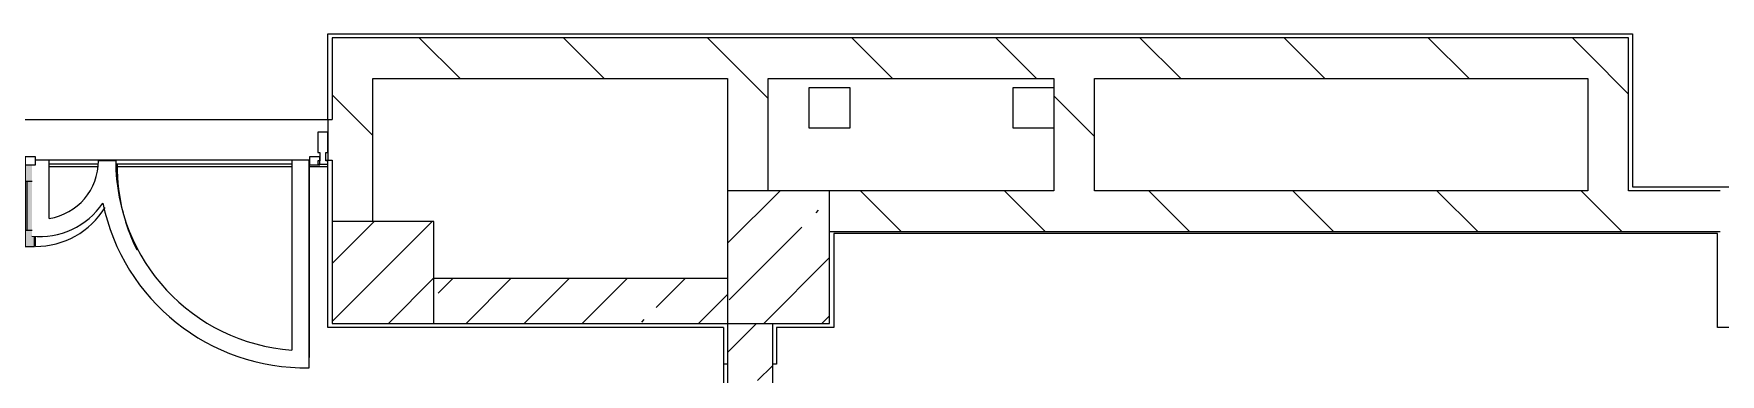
# Model space of a CAD drawing. Header units: millimetres. Extents: x -5507 to 191320, y -8553 to 29000.
# Drawn here: x 134416 to 142690, y 10650 to 12320 of the extents above; entities that cross this region are included whole.
import ezdxf

# ---------------------------------------------------------------- set-up
doc = ezdxf.new("R2010")
doc.units = ezdxf.units.MM
for name, color, linetype, lineweight, true_color in [('A-DETL-GENF-6', 7, 'Continuous', 5, 0xaaaaaa), ('A-DETL-GENF-7', 7, 'Continuous', 5, 0xe2e2e2), ('A-DOOR-1', 7, 'Continuous', 5, 0xaaaaaa), ('A-FLOR-2', 7, 'Continuous', 5, 0xaaaaaa)]:
    doc.layers.add(name, color=color, linetype=linetype, lineweight=lineweight, true_color=true_color)
for name, color, linetype, lineweight in [('A-GLAZ-CWMG-1', 7, 'Continuous', 5), ('I-WALL-2', 7, 'Continuous', 5), ('S-COLS-2', 7, 'Continuous', 5)]:
    doc.layers.add(name, color=color, linetype=linetype, lineweight=lineweight)
pattern_1 = [(45, (62340, 0), (-285.1231, 285.1231), []), (45, (62625.1, 0), (-285.1231, 285.1231), [504.031, -100.806, 16.764, -84.042])]
pattern_2 = [(135, (62340, 0), (-353.5534, -353.5534), [])]

# ---------------------------------------------------------------- blocks, each defined once
blk = doc.blocks.new('BSC_Колонна _Прямоугольная - 650х500-23287315-3_5_1_птичка')
at = {"layer": 'S-COLS-2'}
h = blk.add_hatch(dxfattribs=at)
h.set_pattern_fill('FP_88', color=256, style=0, pattern_type=2)
h.set_pattern_definition([(135, (11225, -75730), (-285.1231, -285.1231), []), (135, (11225, -75444.88), (-285.1231, -285.1231), [504.031, -100.806, 16.764, -84.042])])
h.paths.add_polyline_path([(325, -219.5), (325, 250), (-325, 250), (-325, -250), (325, -250)])
for p, q in [((325, 250), (-325, 250)), ((-325, 250), (-325, -250)), ((325, -250), (325, 250)), ((-325, -250), (325, -250))]:
    blk.add_line(p, q, dxfattribs=at)
blk = doc.blocks.new('BSC_Колонна _Прямоугольная - 500х500-V66-3_5_1_птичка')
at = {"layer": 'S-COLS-2'}
h = blk.add_hatch(dxfattribs=at)
h.set_pattern_fill('FP_89', color=256, style=0, pattern_type=2)
h.set_pattern_definition([(45, (-73790, -11150), (-285.1231, 285.1231), []), (45, (-73504.88, -11150), (-285.1231, 285.1231), [504.031, -100.806, 16.764, -84.042])])
h.paths.add_polyline_path([(250, -250), (250, 250), (-250, 250), (-250, -250), (-143.8, -250)])
for p, q in [((250, 250), (-250, 250)), ((-250, 250), (-250, -250)), ((250, -250), (250, 250)), ((-250, -250), (250, -250))]:
    blk.add_line(p, q, dxfattribs=at)
blk = doc.blocks.new('Дверь_Витражная_остекление_ - В-18-32468702-3_5_1_птичка')
at = {"layer": 'A-DETL-GENF-7'}
blk.add_hatch(color=256, dxfattribs=at).paths.add_polyline_path([(689.5, 420), (677.5, 420), (677.5, 369.7), (689.5, 369.5), (689.5, 20), (722.5, 20), (722.5, 420)])
at = {"layer": 'A-DETL-GENF-6'}
for p, q in [((-672.5, 965), (-672.5, 20)), ((-672.5, 965), (-672.5, 20)), ((722.5, 420), (677.5, 420)), ((677.5, 420), (677.5, 369.7)), ((722.5, 420), (677.5, 420)), ((677.5, 420), (677.5, 369.7)), ((722.5, 420), (722.5, 20)), ((722.5, 20), (722.5, 420)), ((722.5, 340), (689.5, 340)), ((712.5, 340), (712.5, 100)), ((722.5, 100), (689.5, 100))]:
    blk.add_line(p, q, dxfattribs=at)
at = {"layer": 'A-DOOR-1'}
for p, q in [((-672.5, 965), (-672.5, 20)), ((672.5, 420), (672.5, 369.8)), ((-672.5, 20), (-722.5, 20)), ((-722.5, 20), (-722.5, -20)), ((-672.5, -20), (-672.5, 20)), ((722.5, 20), (672.5, 20)), ((672.5, 20), (672.5, -20)), ((722.5, -20), (722.5, 20)), ((-722.5, -20), (-672.5, -20)), ((672.5, -20), (722.5, -20))]:
    blk.add_line(p, q, dxfattribs=at)
for centre, radius, start, end in [((-672.5, 20), 945, 15.85424, 26.17307), ((672.5, 20), 400, 90, 148.53811), ((-672.5, 20), 945, 360, 14.43128), ((672.5, 20), 400, 177.03782, 180)]:
    blk.add_arc(centre, radius, start, end, dxfattribs=at)
blk = doc.blocks.new('Прямоугольный импост - Импост структурный с накладкой - 160мм Темный-33326242-3_5_1_птичка')
at = {"layer": 'A-GLAZ-CWMG-1'}
for p, q in [((0, 140), (-50, 140)), ((-50, 140), (-50, 40)), ((0, 40), (0, 140)), ((-50, 40), (-40, 40)), ((-40, 0), (-50, 0)), ((-50, 0), (-50, -17)), ((-40, 40), (-40, 0)), ((-10, 0), (-10, 40)), ((-10, 40), (0, 40)), ((0, 0), (-10, 0)), ((0, -17), (0, 0)), ((-50, -17), (0, -17))]:
    blk.add_line(p, q, dxfattribs=at)

msp = doc.modelspace()

# ---------------------------------------------------------------- hatches: boundary and pattern name
at = {"layer": 'I-WALL-2'}
h = msp.add_hatch(dxfattribs=at)
h.set_pattern_fill('FP_65', color=256, style=0, pattern_type=2)
h.set_pattern_definition(pattern_2)
h.paths.add_polyline_path([(142040, 12100), (142040, 12300), (135880, 12300), (135880, 12100), (141579.2, 12100)])
h = msp.add_hatch(dxfattribs=at)
h.set_pattern_fill('FP_65', color=256, style=0, pattern_type=2)
h.set_pattern_definition(pattern_2)
h.paths.add_polyline_path([(142240, 11550), (142240, 12300), (142040, 12300), (142040, 11550)])
h = msp.add_hatch(dxfattribs=at)
h.set_pattern_fill('FP_65', color=256, style=0, pattern_type=2)
h.set_pattern_definition(pattern_2)
h.paths.add_polyline_path([(135880, 11400), (136080, 11400), (136080, 12100), (135880, 12100), (135880, 11700)])
h = msp.add_hatch(dxfattribs=at)
h.set_pattern_fill('FP_65', color=256, style=0, pattern_type=2)
h.set_pattern_definition(pattern_2)
h.paths.add_polyline_path([(137820, 11550), (138020, 11550), (138020, 12100), (137820, 12100)])
h = msp.add_hatch(dxfattribs=at)
h.set_pattern_fill('FP_65', color=256, style=0, pattern_type=2)
h.set_pattern_definition(pattern_2)
h.paths.add_polyline_path([(139620.5, 11550), (139620.5, 12100), (139420.5, 12100), (139420.5, 11550)])
h = msp.add_hatch(dxfattribs=at)
h.set_pattern_fill('FP_65', color=256, style=0, pattern_type=2)
h.set_pattern_definition(pattern_2)
h.paths.add_polyline_path([(132574, 11700), (132650, 11700), (132650, 11900), (132574, 11900), (132574, 11800.5)])
h.paths.add_polyline_path([(133170, 11700), (133170, 11900), (133150, 11900), (133150, 11700)])
h.paths.add_polyline_path([(135880, 11700), (135880, 11900), (135860, 11900), (135860, 11700)])
h.paths.add_polyline_path([(130990, 11700), (131094, 11700), (131094, 11900), (130990, 11900), (130990, 11800.5)])
h = msp.add_hatch(dxfattribs=at)
h.set_pattern_fill('FP_65', color=256, style=0, pattern_type=2)
h.set_pattern_definition(pattern_2)
h.paths.add_polyline_path([(142690, 11350), (142690, 11550), (138320, 11550), (138320, 11350), (141579.2, 11350)])
h = msp.add_hatch(dxfattribs=at)
h.set_pattern_fill('FP_62', color=256, style=0, pattern_type=2)
h.set_pattern_definition(pattern_1)
h.paths.add_polyline_path([(137820, 10900), (137820, 11120), (136380, 11120), (136380, 10900)])
h = msp.add_hatch(dxfattribs=at)
h.set_pattern_fill('FP_62', color=256, style=0, pattern_type=2)
h.set_pattern_definition(pattern_1)
h.paths.add_polyline_path([(137850.5, 7900), (138040, 7900), (138040, 9179), (137820, 9179), (137820, 7900)])
h.paths.add_polyline_path([(137820, 10619), (138040, 10619), (138040, 10900), (137820, 10900)])

# ---------------------------------------------------------------- linework, layer by layer
at = {"layer": 'A-FLOR-2'}
for p, q in [((135860, 11900), (135860, 12320)), ((135860, 12320), (142259, 12320)), ((142259, 12320), (142259, 11570)), ((138220.5, 12057), (138420.5, 12057)), ((138220.5, 11857), (138220.5, 12057)), ((138420.5, 12057), (138420.5, 11857)), ((139220.5, 12057), (139420.5, 12057)), ((139220.5, 11857), (139220.5, 12057)), ((138420.5, 11857), (138220.5, 11857)), ((139420.5, 11857), (139220.5, 11857)), ((134492.7, 11700), (134425, 11700)), ((134492.7, 11413.8), (134492.7, 11700)), ((134732.2, 11680), (134492.7, 11680)), ((134492.7, 11669), (134731.1, 11669)), ((134818.6, 11697.2), (134733.9, 11697.2)), ((135682.3, 11680), (134819.6, 11680)), ((134820.3, 11669), (135682.3, 11669)), ((135767, 11700), (135682.3, 11700)), ((135682.3, 11700), (135682.3, 10768.9)), ((135767, 10681.9), (135767, 11700)), ((135767, 11669), (135860, 11669)), ((135860, 10880), (135860, 11680)), ((135860, 11669), (135860, 11680)), ((142259, 11570), (145890.4, 11570)), ((142676, 11340), (138341, 11340)), ((138341, 11340), (138341, 10880)), ((142676, 10879), (142676, 11340)), ((137800, 10880), (135860, 10880)), ((137800, 10880), (137800, 10600.7)), ((138341, 10880), (138061, 10880)), ((138061, 10880), (138061, 10700)), ((146800, 10879), (142676, 10879)), ((137820, 10700), (137800, 10700)), ((138061, 10700), (138040, 10700))]:
    msp.add_line(p, q, dxfattribs=at)
for centre, radius, start, end in [((134446.9, 11697.2), 287, 279.17366, 0), ((135749.4, 11697.2), 930.7, 180, 265.86869), ((134446.9, 11697.2), 371.7, 263.98747, 326.07537), ((135749.4, 11697.2), 1015.4, 191.7891, 270.99569)]:
    msp.add_arc(centre, radius, start, end, dxfattribs=at)
at = {"layer": 'I-WALL-2'}
for p, q in [((142240, 12300), (135880, 12300)), ((135880, 12300), (135880, 11900)), ((142240, 11550), (142240, 12300)), ((136080, 12100), (137820, 12100)), ((136080, 11400), (136080, 12100)), ((137820, 12100), (137820, 11550)), ((138020, 11550), (138020, 12100)), ((138020, 12100), (139420.5, 12100)), ((139420.5, 12100), (139420.5, 11550)), ((139620.5, 12100), (142040, 12100)), ((139620.5, 11550), (139620.5, 12100)), ((142040, 12100), (142040, 11550)), ((133150, 11900), (135880, 11900)), ((135860, 11900), (135860, 11700)), ((135682.3, 11700), (134492.7, 11700)), ((135850, 11700), (135880, 11700)), ((135880, 11700), (135880, 11400)), ((139420.5, 11550), (138320, 11550)), ((142040, 11550), (139620.5, 11550)), ((142690, 11550), (142240, 11550)), ((138320, 11350), (142690, 11350)), ((137820, 11120), (136380, 11120)), ((136380, 10900), (137820, 10900)), ((137820, 10900), (137820, 10600.7)), ((138040, 10900), (138040, 7900))]:
    msp.add_line(p, q, dxfattribs=at)

# ---------------------------------------------------------------- block references
at = {"layer": 'A-DOOR-1', "rotation": 180}
msp.add_blockref('Дверь_Витражная_остекление_ - В-18-32468702-3_5_1_птичка', (135097.5, 11697), dxfattribs=at)
at = {"layer": 'A-GLAZ-CWMG-1'}
msp.add_blockref('Прямоугольный импост - Импост структурный с накладкой - 160мм Темный-33326242-3_5_1_птичка', (135860, 11697), dxfattribs=at)
at = {"layer": 'S-COLS-2', "rotation": 270.0000000000007}
msp.add_blockref('BSC_Колонна _Прямоугольная - 650х500-23287315-3_5_1_птичка', (138070, 11225), dxfattribs=at)
at = {"layer": 'S-COLS-2'}
msp.add_blockref('BSC_Колонна _Прямоугольная - 500х500-V66-3_5_1_птичка', (136130, 11150), dxfattribs=at)

doc.saveas('drawing.dxf')
